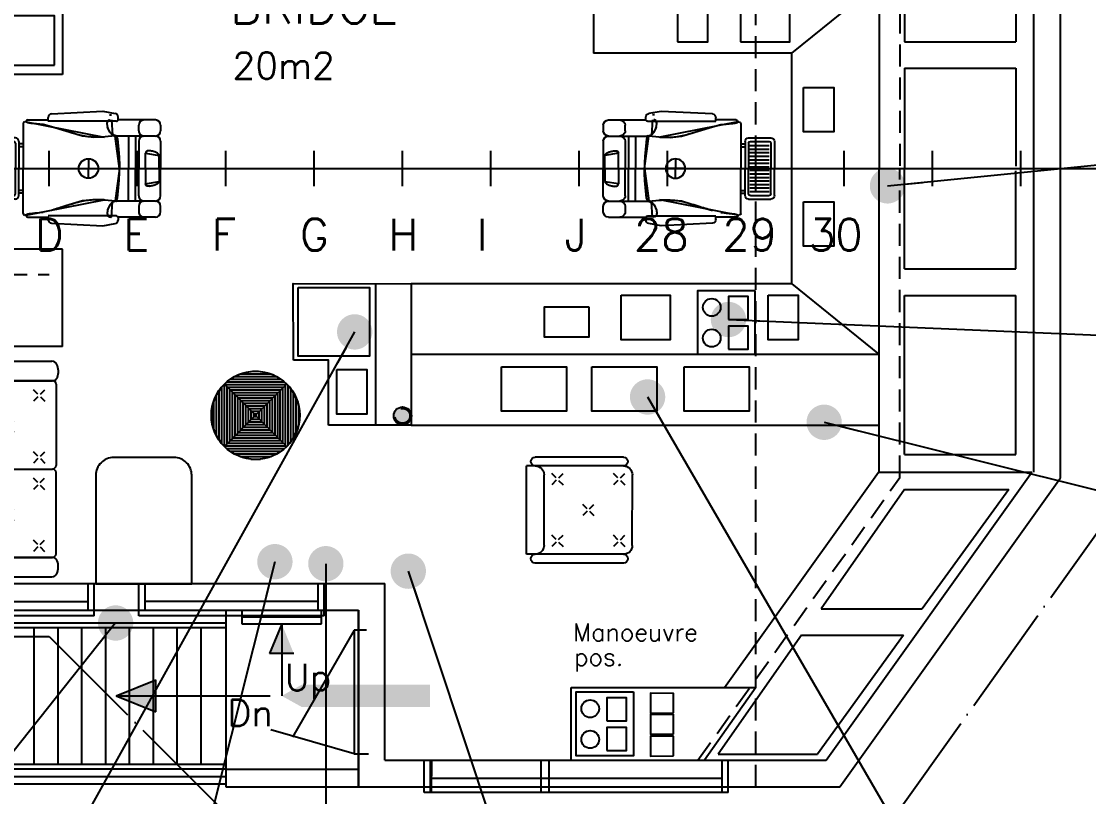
# Model space of a CAD drawing. Header units: millimetres. Extents: x 1084702 to 1166801, y 36632 to 124519.
# Drawn here: x 1107734 to 1113777, y 90687 to 95076 of the extents above; entities that cross this region are included whole.
import ezdxf

# ---------------------------------------------------------------- set-up
doc = ezdxf.new("R2010")
doc.units = ezdxf.units.MM
doc.header["$LTSCALE"] = 250
doc.linetypes.add('CENTER', pattern=[3, 2.5, -0.25, 0, -0.25])
doc.linetypes.add('DASHED', pattern=[0.75, 0.5, -0.25])
doc.layers.get('0').update_dxf_attribs({"color": 255})
for name, color, linetype in [('%posline', 240, 'Continuous'), ('%symbol', 1, 'Continuous'), ('S0CO2', 2, 'Continuous'), ('S0TX2', 2, 'Continuous'), ('SAFECO2', 50, 'Continuous'), ('SAFECO3', 80, 'Continuous'), ('SAFECO7', 255, 'Continuous')]:
    doc.layers.add(name, color=color, linetype=linetype)
doc.styles.add('18', font='romans', dxfattribs={"height": 180})
doc.styles.add('ROMANS', font='ROMANS.shx', dxfattribs={"height": 100})
doc.dimstyles.new('dott', dxfattribs={"dimscale": 100, "dimtxt": 150, "dimasz": 0.01, "dimexe": 0.5, "dimexo": 1, "dimgap": 1, "dimtad": 1, "dimdsep": 46, "dimtxsty": 'ROMANS', "dimcen": 1.5, "dimclrd": 1, "dimclre": 1, "dimclrt": 2, "dimazin": 2, "dimtfac": 1, "dimtmove": 2, "dimatfit": 3, "dimldrblk": 'DOT', "dimfxl": 1, "dimtvp": 100, "dimtolj": 1, "dimarcsym": 0})
pattern_1 = [(90, (-22923.392, -82019.804), (-18.095804, 1e-15), [])]

# ---------------------------------------------------------------- blocks, each defined once
blk = doc.blocks.new('cl2')
at = {"color": 210}
for p, q in [((19281, 156519.7), (19281, 156719.7)), ((19781, 156519.7), (19781, 156719.7)), ((20281, 156519.7), (20281, 156719.7)), ((20781, 156519.7), (20781, 156719.7)), ((21281, 156519.7), (21281, 156719.7)), ((21781, 156519.7), (21781, 156719.7)), ((22281, 156519.7), (22281, 156719.7))]:
    blk.add_line(p, q, dxfattribs=at)
for p, q in [((22781, 156519.7), (22781, 156719.7)), ((23281, 156519.7), (23281, 156719.7)), ((23781, 156519.7), (23781, 156719.7)), ((24281, 156519.7), (24281, 156719.7)), ((24781, 156519.7), (24781, 156719.7)), ((15281, 156619.7), (27281, 156619.7))]:
    blk.add_line(p, q)
at = {"color": 210, "style": '18'}
for s, p in [('D', (19200.2, 156155.5)), ('E', (19700.2, 156155.5)), ('F', (20200.2, 156155.5)), ('G', (20700.2, 156155.5)), ('H', (21200.2, 156155.5)), ('I', (21700.2, 156155.5)), ('J', (22200.2, 156155.5))]:
    blk.add_text(s, height=180, dxfattribs=at).set_placement(p)
at = {"style": '18'}
for s, p in [('28', (22591.9, 156155.5)), ('29', (23091.9, 156155.5)), ('30', (23578.2, 156155.5))]:
    blk.add_text(s, height=180, dxfattribs=at).set_placement(p)
blk = doc.blocks.new('S.4.22B_SYMB')
at = {"layer": 'SAFECO2'}
h = blk.add_hatch(dxfattribs=at)
h.set_pattern_fill('_USER', color=256, scale=18.095804, style=0, pattern_type=0)
h.set_pattern_definition([(0, (-22923.392, -82019.804), (0, 18.095804), [])])
h.paths.add_polyline_path([(212, 212, 0.414214), (-212, 212), (0, 0)])
h.paths.add_polyline_path([(212, -212), (0, 0), (-212, -212, 0.414214)])
at = {"layer": 'SAFECO7'}
h = blk.add_hatch(dxfattribs=at)
h.set_pattern_fill('_USER', color=256, scale=18.095804, angle=90, style=0, pattern_type=0)
h.set_pattern_definition(pattern_1)
edge = h.paths.add_edge_path()
edge.add_line((0, 0), (-212, 212))
edge.add_arc((0, 0), 299.9, 135, 225)
edge.add_line((-212, -212), (0, 0))
h = blk.add_hatch(dxfattribs=at)
h.set_pattern_fill('_USER', color=256, scale=18.095804, angle=90, style=0, pattern_type=0)
h.set_pattern_definition(pattern_1)
edge = h.paths.add_edge_path()
edge.add_line((0, 0), (212, -212))
edge.add_arc((0, 0), 299.9, 315, 405)
edge.add_line((212, 212), (0, 0))
for p, q in [((0, 0), (-212, 212)), ((-299.9, 0), (-299.9, 0)), ((0, 0), (-212, -212))]:
    blk.add_line(p, q, dxfattribs=at)
at = {"layer": 'SAFECO7', "const_width": 9.05}
blk.add_lwpolyline([(-299.9, 0, 2.414243), (0, 299.9, 0.414213)], format="xyb", close=True, dxfattribs=at)
for points in [[(212, 212), (0, 0), (-212, -212)], [(212, -212), (0, 0), (-212, 212)]]:
    blk.add_lwpolyline(points, dxfattribs=at)
at = {"layer": 'SAFECO7'}
blk.add_circle((0, 0), 299.9, dxfattribs=at)
for start, end in [(135, 225), (315, 45)]:
    blk.add_arc((0, 0), 299.9, start, end, dxfattribs=at)
blk = doc.blocks.new('A.3.1_SYMB')
at = {"layer": 'SAFECO3'}
blk.add_lwpolyline([(0, 0, 0, 360, 0), (-324, 0, 150, 150, 0), (-1008, 0, 150, 150, 0)], format="xyseb", dxfattribs=at)
blk = doc.blocks.new('_Dot')
at = {"color": 0, "linetype": 'ByBlock', "lineweight": -2}
blk.add_line((-0.5, 0), (-1, 0), dxfattribs=at)
at = {"color": 0, "linetype": 'ByBlock', "const_width": 0.5}
blk.add_lwpolyline([(-0.25, 0, 1), (0.25, 0, 1)], format="xyb", close=True, dxfattribs=at)
blk = doc.blocks.new('STYRESTOL')
at = {"color": 0, "linetype": 'ByBlock'}
for p, q in [((-80.8, 323.8), (-151.3, 311.2)), ((-118.5, 303.8), (-130.8, 304.8)), ((-126.5, 304.3), (-130.8, 304.8)), ((-122.9, 303.6), (-126.5, 304.3)), ((209.6, 309.2), (-80.8, 323.8)), ((-408.5, 245), (-408.5, 214.1)), ((-378.5, 275), (-314.6, 275)), ((-314.6, 275), (-167.4, 275)), ((-284.6, 214.1), (-284.6, 245)), ((-167.8, 277.8), (-167.8, 291.5)), ((-157.8, 267.8), (228.6, 267.8)), ((-130.8, 275), (-136.5, 189.3)), ((-119.9, 275.4), (-122.9, 276.3)), ((-117.3, 274.3), (-119.9, 275.4)), ((-109.2, 269.4), (-118.5, 276.4)), ((-115.3, 273.1), (-117.3, 274.3)), ((-113.5, 271.8), (-115.3, 273.1)), ((-112.1, 270.4), (-113.5, 271.8)), ((-110.9, 269), (-112.1, 270.4)), ((-109.9, 267.5), (-110.9, 269)), ((-109, 266), (-109.9, 267.5)), ((-108.3, 264.4), (-109, 266)), ((-105.4, 256.6), (-108.8, 267.8)), ((-107.7, 262.8), (-108.3, 264.4)), ((-107.2, 261.1), (-107.7, 262.8)), ((-107.5, 241.3), (-107, 244)), ((-106.8, 259.3), (-107.2, 261.1)), ((-107.1, 237.2), (-105.4, 256.6)), ((-107, 244), (-106.6, 246.5)), ((-106.5, 257.4), (-106.8, 259.3)), ((-106.6, 246.5), (-106.4, 249)), ((-106.3, 255.5), (-106.5, 257.4)), ((-106.4, 249), (-106.2, 251.2)), ((-106.2, 253.4), (-106.3, 255.5)), ((-106.2, 251.2), (-106.2, 253.4)), ((353.5, 263.7), (-88.6, 177.9)), ((209.9, 236.9), (257.2, 249.5)), ((228.6, 267.8), (228.6, 289.2)), ((343.5, 275), (228.6, 275)), ((240.4, 244.4), (247.4, 245.9)), ((247.4, 245.9), (254.6, 247.3)), ((254.6, 247.3), (262.2, 248.5)), ((257.2, 249.5), (334.6, 256.4)), ((262.2, 248.5), (270.2, 249.7)), ((270.2, 249.7), (278.5, 250.8)), ((278.5, 250.8), (286.8, 251.8)), ((286.8, 251.8), (295.1, 252.7)), ((295.1, 252.7), (303.2, 253.6)), ((303.2, 253.6), (310.7, 254.4)), ((310.7, 254.4), (317.7, 255.1)), ((317.7, 255.1), (323.8, 255.8)), ((323.8, 255.8), (328.9, 256.4)), ((328.9, 256.4), (333.1, 257)), ((333.1, 257), (336.6, 257.5)), ((334.6, 256.4), (347, 259.8)), ((336.6, 257.5), (339.3, 258)), ((339.3, 258), (341.6, 258.5)), ((341.6, 258.5), (343.4, 258.9)), ((343.4, 258.9), (344.9, 259.3)), ((344.9, 259.3), (346.1, 259.8)), ((346.1, 259.8), (347.3, 260.2)), ((347, 259.8), (351.7, 262)), ((347.3, 260.2), (348.4, 260.6)), ((348.4, 260.6), (349.4, 261)), ((349.4, 261), (350.4, 261.5)), ((350.4, 261.5), (351.2, 262)), ((351.2, 262), (352.1, 262.5)), ((351.7, 262), (353.5, 263.7)), ((352.1, 262.5), (352.8, 263.1)), ((352.8, 263.1), (353.5, 263.7)), ((353.5, 265), (353.5, 263.7)), ((353.5, 263.7), (358.8, 263.7)), ((370.5, 253.7), (370.5, 0)), ((-378.5, 184.1), (-314.6, 184.1)), ((-314.6, 184.1), (-153.4, 184.1)), ((-265.2, 184.1), (-265.2, 0)), ((-227.1, 184.1), (-227.1, 0)), ((-175.7, 0), (-151, 182.9)), ((-159.3, 184.1), (-149.4, 186.7)), ((-156.3, 184.9), (-159.3, 184.1)), ((-151, 182.9), (-157.7, 177.9)), ((-156.3, 184.9), (-132.6, 182.5)), ((-156.3, 184.9), (-156.3, 184.9)), ((-152, 181.5), (-153.5, 180.6)), ((-150.2, 182.4), (-152, 181.5)), ((-148.1, 183.3), (-150.2, 182.4)), ((-149.4, 186.7), (-143.5, 188.8)), ((-145.7, 184.1), (-148.1, 183.3)), ((-142.9, 184.9), (-145.7, 184.1)), ((-143.5, 188.8), (-138.4, 191.2)), ((-142.9, 184.9), (-142.9, 184.9)), ((-138.4, 191.2), (-134.1, 193.8)), ((-136.5, 189.3), (-120.1, 205.3)), ((-134.1, 193.8), (-130.4, 196.7)), ((-132.6, 182.5), (-112.1, 180.7)), ((-130.4, 196.7), (-127.2, 199.7)), ((-127.2, 199.7), (-124.5, 202.9)), ((-124.5, 202.9), (-122, 206.2)), ((-122, 206.2), (-119.8, 209.6)), ((-120.1, 205.3), (-107.1, 234.7)), ((-119.8, 209.6), (-117.7, 213)), ((-117.7, 213), (-115.8, 216.5)), ((-115.8, 216.5), (-114.1, 219.9)), ((-114.1, 219.9), (-112.5, 223.3)), ((-112.5, 225.8), (-111.2, 229.2)), ((-111.2, 229.2), (-110, 232.4)), ((-110, 232.4), (-109, 235.5)), ((-109, 235.5), (-108.1, 238.5)), ((-108.1, 238.5), (-107.5, 241.3)), ((-29.5, 176.3), (34.2, 182.5)), ((11.4, 181.2), (20.4, 182.6)), ((20.4, 182.6), (29.7, 184.4)), ((29.7, 184.4), (39.4, 186.4)), ((34.2, 182.5), (129.1, 212.1)), ((39.4, 186.4), (49.6, 188.8)), ((49.6, 188.8), (60.1, 191.5)), ((60.1, 191.5), (70.9, 194.5)), ((70.9, 194.5), (82, 197.7)), ((82, 197.7), (93.2, 201)), ((93.2, 201), (104.5, 204.4)), ((104.5, 204.4), (115.7, 207.9)), ((115.7, 207.9), (126.7, 211.3)), ((126.7, 211.3), (137.6, 214.7)), ((129.1, 212.1), (209.9, 236.9)), ((137.6, 214.7), (148.2, 217.9)), ((148.2, 217.9), (158.5, 221.1)), ((-408.5, 154.1), (-408.5, 0)), ((-284.6, 154.1), (-284.6, 0)), ((-164.1, 167.7), (-169.3, 107.4)), ((-168, 123.6), (-168.6, 116.9)), ((-167.3, 130.3), (-168, 123.6)), ((-166.7, 136.9), (-167.3, 130.3)), ((-166, 143.2), (-166.7, 136.9)), ((-165.3, 149.1), (-166, 143.2)), ((-164.6, 154.6), (-165.3, 149.1)), ((-163.9, 159.4), (-164.6, 154.6)), ((-157.7, 177.9), (-164.1, 167.7)), ((-163.1, 163.4), (-163.9, 159.4)), ((-162.4, 166.7), (-163.1, 163.4)), ((-161.6, 169.5), (-162.4, 166.7)), ((-160.8, 171.7), (-161.6, 169.5)), ((-159.9, 173.5), (-160.8, 171.7)), ((-159, 175), (-159.9, 173.5)), ((-158.1, 176.3), (-159, 175)), ((-157.1, 177.4), (-158.1, 176.3)), ((-156, 178.5), (-157.1, 177.4)), ((-154.9, 179.6), (-156, 178.5)), ((-153.5, 180.6), (-154.9, 179.6)), ((-112.1, 180.7), (-94.4, 179.4)), ((-94.4, 179.4), (-79.1, 178.4)), ((-88.6, 177.9), (-29.5, 176.3)), ((-79.1, 178.4), (-65.7, 177.9)), ((-65.7, 177.9), (-54, 177.6)), ((-54, 177.6), (-43.4, 177.6)), ((-43.4, 177.6), (-33.6, 177.7)), ((-33.6, 177.7), (-24.3, 178.1)), ((-24.3, 178.1), (-15.2, 178.5)), ((-15.2, 178.5), (-6.3, 179.2)), ((-6.3, 179.2), (2.5, 180.1)), ((2.5, 180.1), (11.4, 181.2)), ((370.5, 139), (394.1, 139)), ((370.5, 123.5), (394.1, 123.5)), ((394.1, 153.2), (394.1, 0)), ((414.1, 173.2), (540.5, 173.2)), ((414.1, 143.2), (414.1, 0)), ((422, 130), (530.8, 130)), ((424.1, 153.2), (530.5, 153.2)), ((540.5, 143.2), (540.5, 0)), ((560.5, 153.2), (560.5, 0)), ((-323.4, 86.2), (-399.6, 74.3)), ((-399.6, 74.3), (-397.6, 78.7)), ((-399.6, 71.9), (-399.4, 73.1)), ((-399.6, 70.6), (-399.6, 71.9)), ((-399.6, 70.6), (-399.6, 70.6)), ((-399.6, 0), (-399.6, 70.6)), ((-399.4, 73.1), (-399.2, 74.2)), ((-399.2, 74.2), (-398.9, 75.2)), ((-398.9, 75.2), (-398.5, 76.2)), ((-398.5, 76.2), (-398, 77.1)), ((-398, 77.1), (-397.4, 78)), ((-397.6, 78.7), (-389.9, 86.3)), ((-397.4, 78), (-396.8, 78.8)), ((-396.8, 78.8), (-396.1, 79.7)), ((-396.1, 79.7), (-395.3, 80.6)), ((-395.3, 80.6), (-394.5, 81.6)), ((-394.5, 81.6), (-393.5, 82.5)), ((-393.5, 82.5), (-392.5, 83.5)), ((-392.5, 83.5), (-391.4, 84.4)), ((-391.4, 84.4), (-390.2, 85.4)), ((-390.2, 85.4), (-388.9, 86.4)), ((-389.9, 86.3), (-376.3, 94.5)), ((-388.9, 86.4), (-387.6, 87.4)), ((-387.6, 87.4), (-386.1, 88.4)), ((-386.1, 88.4), (-384.6, 89.3)), ((-384.6, 89.3), (-382.9, 90.3)), ((-382.9, 90.3), (-381.3, 91.2)), ((-381.3, 91.2), (-379.5, 92.1)), ((-379.5, 92.1), (-377.7, 93)), ((-377.7, 93), (-375.8, 93.8)), ((-376.3, 94.5), (-359.7, 98.5)), ((-375.8, 93.8), (-373.9, 94.5)), ((-373.9, 94.5), (-372, 95.2)), ((-372, 95.2), (-370, 95.8)), ((-370, 95.8), (-367.9, 96.4)), ((-367.9, 96.4), (-365.9, 96.9)), ((-365.9, 96.9), (-363.8, 97.4)), ((-363.8, 97.4), (-361.8, 97.8)), ((-361.8, 97.8), (-359.7, 98.3)), ((-359.7, 98.5), (-342.8, 101)), ((-359.7, 98.3), (-357.6, 98.7)), ((-357.6, 98.7), (-355.5, 99)), ((-355.5, 99), (-353.4, 99.4)), ((-353.4, 99.4), (-351.4, 99.6)), ((-351.4, 99.6), (-349.4, 99.9)), ((-349.4, 99.9), (-347.5, 100.1)), ((-347.5, 100.1), (-345.7, 100.3)), ((-345.7, 100.3), (-344, 100.4)), ((-344, 100.4), (-342.3, 100.4)), ((-342.8, 101), (-332.7, 99.6)), ((-342.3, 100.4), (-340.8, 100.4)), ((-340.8, 100.4), (-339.4, 100.3)), ((-339.4, 100.3), (-338, 100.2)), ((-338, 100.2), (-336.7, 100)), ((-336.7, 100), (-335.5, 99.8)), ((-335.5, 99.8), (-334.4, 99.5)), ((-334.4, 99.5), (-333.3, 99.2)), ((-333.3, 99.2), (-332.3, 98.9)), ((-332.7, 99.6), (-326.2, 95.8)), ((-332.3, 98.9), (-331.4, 98.5)), ((-331.4, 98.5), (-330.5, 98.1)), ((-330.5, 98.1), (-329.6, 97.6)), ((-329.6, 97.6), (-328.8, 97)), ((-328.8, 97), (-328.1, 96.5)), ((-328.1, 96.5), (-327.3, 95.8)), ((-327.3, 95.8), (-326.7, 95.1)), ((-326.7, 95.1), (-326.1, 94.3)), ((-326.2, 95.8), (-323.8, 90.4)), ((-326.1, 94.3), (-325.5, 93.4)), ((-325.5, 93.4), (-325, 92.5)), ((-325, 92.5), (-324.5, 91.5)), ((-324.5, 91.5), (-324.2, 90.3)), ((-324.2, 90.3), (-323.8, 89.1)), ((-323.8, 90.4), (-323.4, 86.2)), ((-323.8, 89.1), (-323.6, 87.7)), ((-323.6, 87.7), (-323.4, 86.2)), ((-323.4, 0), (-323.4, 86.2)), ((-173.9, 65.1), (-175.7, 16.1)), ((-169.3, 107.4), (-173.9, 65.1)), ((-173.1, 66.9), (-173.6, 59.9)), ((-172.6, 73.5), (-173.1, 66.9)), ((-172.1, 79.9), (-172.6, 73.5)), ((-171.6, 86), (-172.1, 79.9)), ((-171, 92), (-171.6, 86)), ((-170.4, 98), (-171, 92)), ((-169.8, 104.1), (-170.4, 98)), ((-169.2, 110.4), (-169.8, 104.1)), ((-168.6, 116.9), (-169.2, 110.4)), ((422, 110), (530.8, 110)), ((422, 90), (530.8, 90)), ((422, 70), (530.8, 70)), ((-408.5, -154.1), (-408.5, 0)), ((-399.6, 0), (-399.6, -70.6)), ((-323.4, 0), (-323.4, -86.2)), ((-284.6, -154.1), (-284.6, 0)), ((-265.2, -184.1), (-265.2, 0)), ((-227.1, -184.1), (-227.1, 0)), ((-175.7, 16.1), (-175.7, 0)), ((-175.5, 13.4), (-175.7, 6.4)), ((-175.7, 6.4), (-175.7, 0)), ((-175.7, -6.4), (-175.7, 0)), ((-175.7, 0), (-151, -182.9)), ((-175.7, -16.1), (-175.7, 0)), ((-175.4, 20.9), (-175.5, 13.4)), ((-175.1, 28.8), (-175.4, 20.9)), ((-174.8, 36.7), (-175.1, 28.8)), ((-174.4, 44.7), (-174.8, 36.7)), ((-174, 52.4), (-174.4, 44.7)), ((-173.6, 59.9), (-174, 52.4)), ((55, 0), (-55, 0)), ((0, 55), (0, 0)), ((0, -55), (0, 0)), ((370.5, -253.7), (370.5, 0)), ((394.1, -153.2), (394.1, 0)), ((414.1, -143.2), (414.1, 0)), ((422, 50), (530.8, 50)), ((422, 30), (530.8, 30)), ((422, 10), (530.8, 10)), ((540.5, -143.2), (540.5, 0)), ((560.5, -153.2), (560.5, 0)), ((-175.5, -13.4), (-175.7, -6.4)), ((-173.9, -65.1), (-175.7, -16.1)), ((-175.4, -20.9), (-175.5, -13.4)), ((-175.1, -28.8), (-175.4, -20.9)), ((-174.8, -36.7), (-175.1, -28.8)), ((-174.4, -44.7), (-174.8, -36.7)), ((-174, -52.4), (-174.4, -44.7)), ((-173.6, -59.9), (-174, -52.4)), ((-173.1, -66.9), (-173.6, -59.9)), ((422, -10), (530.8, -10)), ((422, -30), (530.8, -30)), ((422, -50), (530.8, -50)), ((-399.6, -70.6), (-399.6, -71.9)), ((-399.6, -70.6), (-399.6, -70.6)), ((-399.6, -71.9), (-399.4, -73.1)), ((-399.6, -74.3), (-397.6, -78.7)), ((-323.4, -86.2), (-399.6, -74.3)), ((-399.4, -73.1), (-399.2, -74.2)), ((-399.2, -74.2), (-398.9, -75.2)), ((-398.9, -75.2), (-398.5, -76.2)), ((-398.5, -76.2), (-398, -77.1)), ((-398, -77.1), (-397.4, -78)), ((-397.6, -78.7), (-389.9, -86.3)), ((-397.4, -78), (-396.8, -78.8)), ((-396.8, -78.8), (-396.1, -79.7)), ((-396.1, -79.7), (-395.3, -80.6)), ((-395.3, -80.6), (-394.5, -81.6)), ((-394.5, -81.6), (-393.5, -82.5)), ((-393.5, -82.5), (-392.5, -83.5)), ((-392.5, -83.5), (-391.4, -84.4)), ((-391.4, -84.4), (-390.2, -85.4)), ((-390.2, -85.4), (-388.9, -86.4)), ((-389.9, -86.3), (-376.3, -94.5)), ((-388.9, -86.4), (-387.6, -87.4)), ((-387.6, -87.4), (-386.1, -88.4)), ((-386.1, -88.4), (-384.6, -89.3)), ((-384.6, -89.3), (-382.9, -90.3)), ((-382.9, -90.3), (-381.3, -91.2)), ((-381.3, -91.2), (-379.5, -92.1)), ((-379.5, -92.1), (-377.7, -93)), ((-377.7, -93), (-375.8, -93.8)), ((-376.3, -94.5), (-359.7, -98.5)), ((-375.8, -93.8), (-373.9, -94.5)), ((-373.9, -94.5), (-372, -95.2)), ((-372, -95.2), (-370, -95.8)), ((-370, -95.8), (-367.9, -96.4)), ((-367.9, -96.4), (-365.9, -96.9)), ((-365.9, -96.9), (-363.8, -97.4)), ((-363.8, -97.4), (-361.8, -97.8)), ((-361.8, -97.8), (-359.7, -98.3)), ((-359.7, -98.3), (-357.6, -98.7)), ((-359.7, -98.5), (-342.8, -101)), ((-357.6, -98.7), (-355.5, -99)), ((-355.5, -99), (-353.4, -99.4)), ((-353.4, -99.4), (-351.4, -99.6)), ((-351.4, -99.6), (-349.4, -99.9)), ((-349.4, -99.9), (-347.5, -100.1)), ((-347.5, -100.1), (-345.7, -100.3)), ((-345.7, -100.3), (-344, -100.4)), ((-344, -100.4), (-342.3, -100.4)), ((-342.8, -101), (-332.7, -99.6)), ((-342.3, -100.4), (-340.8, -100.4)), ((-340.8, -100.4), (-339.4, -100.3)), ((-339.4, -100.3), (-338, -100.2)), ((-338, -100.2), (-336.7, -100)), ((-336.7, -100), (-335.5, -99.8)), ((-335.5, -99.8), (-334.4, -99.5)), ((-334.4, -99.5), (-333.3, -99.2)), ((-333.3, -99.2), (-332.3, -98.9)), ((-332.7, -99.6), (-326.2, -95.8)), ((-332.3, -98.9), (-331.4, -98.5)), ((-331.4, -98.5), (-330.5, -98.1)), ((-330.5, -98.1), (-329.6, -97.6)), ((-329.6, -97.6), (-328.8, -97)), ((-328.8, -97), (-328.1, -96.5)), ((-328.1, -96.5), (-327.3, -95.8)), ((-327.3, -95.8), (-326.7, -95.1)), ((-326.7, -95.1), (-326.1, -94.3)), ((-326.2, -95.8), (-323.8, -90.4)), ((-326.1, -94.3), (-325.5, -93.4)), ((-325.5, -93.4), (-325, -92.5)), ((-325, -92.5), (-324.5, -91.5)), ((-324.5, -91.5), (-324.2, -90.3)), ((-324.2, -90.3), (-323.8, -89.1)), ((-323.8, -90.4), (-323.4, -86.2)), ((-323.8, -89.1), (-323.6, -87.7)), ((-323.6, -87.7), (-323.4, -86.2)), ((-169.3, -107.4), (-173.9, -65.1)), ((-172.6, -73.5), (-173.1, -66.9)), ((-172.1, -79.9), (-172.6, -73.5)), ((-171.6, -86), (-172.1, -79.9)), ((-171, -92), (-171.6, -86)), ((-170.4, -98), (-171, -92)), ((-169.8, -104.1), (-170.4, -98)), ((-169.2, -110.4), (-169.8, -104.1)), ((-164.1, -167.7), (-169.3, -107.4)), ((-168.6, -116.9), (-169.2, -110.4)), ((-168, -123.6), (-168.6, -116.9)), ((422, -70), (530.8, -70)), ((422, -90), (530.8, -90)), ((422, -110), (530.8, -110)), ((-167.3, -130.3), (-168, -123.6)), ((-166.7, -136.9), (-167.3, -130.3)), ((-166, -143.2), (-166.7, -136.9)), ((-165.3, -149.1), (-166, -143.2)), ((-164.6, -154.6), (-165.3, -149.1)), ((-163.9, -159.4), (-164.6, -154.6)), ((-157.7, -177.9), (-164.1, -167.7)), ((-163.1, -163.4), (-163.9, -159.4)), ((-162.4, -166.7), (-163.1, -163.4)), ((-161.6, -169.5), (-162.4, -166.7)), ((-160.8, -171.7), (-161.6, -169.5)), ((-159.9, -173.5), (-160.8, -171.7)), ((-159, -175), (-159.9, -173.5)), ((-158.1, -176.3), (-159, -175)), ((-157.1, -177.4), (-158.1, -176.3)), ((-151, -182.9), (-157.7, -177.9)), ((-156, -178.5), (-157.1, -177.4)), ((-154.9, -179.6), (-156, -178.5)), ((-153.5, -180.6), (-154.9, -179.6)), ((-152, -181.5), (-153.5, -180.6)), ((-132.6, -182.5), (-112.1, -180.7)), ((-112.1, -180.7), (-94.4, -179.4)), ((-94.4, -179.4), (-79.1, -178.4)), ((-88.6, -177.9), (-29.5, -176.3)), ((353.5, -263.7), (-88.6, -177.9)), ((-79.1, -178.4), (-65.7, -177.9)), ((-65.7, -177.9), (-54, -177.6)), ((-54, -177.6), (-43.4, -177.6)), ((-43.4, -177.6), (-33.6, -177.7)), ((-33.6, -177.7), (-24.3, -178.1)), ((-29.5, -176.3), (34.2, -182.5)), ((-24.3, -178.1), (-15.2, -178.5)), ((-15.2, -178.5), (-6.3, -179.2)), ((-6.3, -179.2), (2.5, -180.1)), ((2.5, -180.1), (11.4, -181.2)), ((11.4, -181.2), (20.4, -182.6)), ((370.5, -123.5), (394.1, -123.5)), ((370.5, -139), (394.1, -139)), ((414.1, -173.2), (540.5, -173.2)), ((422, -130), (530.8, -130)), ((424.1, -153.2), (530.5, -153.2)), ((-408.5, -245), (-408.5, -214.1)), ((-378.5, -184.1), (-314.6, -184.1)), ((-314.6, -184.1), (-153.4, -184.1)), ((-284.6, -214.1), (-284.6, -245)), ((-156.3, -184.9), (-159.3, -184.1)), ((-159.3, -184.1), (-149.4, -186.7)), ((-156.3, -184.9), (-132.6, -182.5)), ((-156.3, -184.9), (-156.3, -184.9)), ((-150.2, -182.4), (-152, -181.5)), ((-148.1, -183.3), (-150.2, -182.4)), ((-149.4, -186.7), (-143.5, -188.8)), ((-145.7, -184.1), (-148.1, -183.3)), ((-142.9, -184.9), (-145.7, -184.1)), ((-143.5, -188.8), (-138.4, -191.2)), ((-142.9, -184.9), (-142.9, -184.9)), ((-138.4, -191.2), (-134.1, -193.8)), ((-130.8, -275), (-136.5, -189.3)), ((-136.5, -189.3), (-120.1, -205.3)), ((-134.1, -193.8), (-130.4, -196.7)), ((-130.4, -196.7), (-127.2, -199.7)), ((-127.2, -199.7), (-124.5, -202.9)), ((-124.5, -202.9), (-122, -206.2)), ((-122, -206.2), (-119.8, -209.6)), ((-120.1, -205.3), (-107.1, -234.7)), ((-119.8, -209.6), (-117.7, -213)), ((-117.7, -213), (-115.8, -216.5)), ((-115.8, -216.5), (-114.1, -219.9)), ((-114.1, -219.9), (-112.5, -223.3)), ((-112.5, -223.3), (-111.2, -226.7)), ((-111.2, -226.7), (-110, -229.9)), ((-110, -229.9), (-109, -233.1)), ((-109, -233.1), (-108.1, -236)), ((-108.1, -236), (-107.5, -238.9)), ((-107.5, -238.9), (-107, -241.5)), ((-107.1, -234.7), (-105.4, -254.1)), ((-107, -241.5), (-106.6, -244.1)), ((20.4, -182.6), (29.7, -184.4)), ((29.7, -184.4), (39.4, -186.4)), ((34.2, -182.5), (129.1, -212.1)), ((39.4, -186.4), (49.6, -188.8)), ((49.6, -188.8), (60.1, -191.5)), ((60.1, -191.5), (70.9, -194.5)), ((70.9, -194.5), (82, -197.7)), ((82, -197.7), (93.2, -201)), ((93.2, -201), (104.5, -204.4)), ((104.5, -204.4), (115.7, -207.9)), ((115.7, -207.9), (126.7, -211.3)), ((126.7, -211.3), (137.6, -214.7)), ((129.1, -212.1), (209.9, -236.9)), ((137.6, -214.7), (148.2, -217.9)), ((148.2, -217.9), (158.5, -221.1)), ((158.5, -221.1), (168.5, -224.2)), ((168.5, -224.2), (178.1, -227.1)), ((178.1, -227.1), (187.3, -229.8)), ((187.3, -229.8), (196, -232.5)), ((-378.5, -275), (-314.6, -275)), ((-314.6, -275), (-167.4, -275)), ((-167.8, -277.8), (-167.8, -291.5)), ((-157.8, -267.8), (228.6, -267.8)), ((-118.5, -274), (-130.8, -275)), ((-122.9, -273.8), (-126.5, -274.5)), ((-119.9, -272.9), (-122.9, -273.8)), ((-117.3, -271.8), (-119.9, -272.9)), ((-109.2, -266.9), (-118.5, -274)), ((-115.3, -270.6), (-117.3, -271.8)), ((-113.5, -269.3), (-115.3, -270.6)), ((-112.1, -268), (-113.5, -269.3)), ((-110.9, -266.5), (-112.1, -268)), ((-109.9, -265), (-110.9, -266.5)), ((-109, -263.5), (-109.9, -265)), ((-105.4, -254.1), (-109.2, -266.9)), ((-108.3, -261.9), (-109, -263.5)), ((-107.7, -260.3), (-108.3, -261.9)), ((-107.2, -258.6), (-107.7, -260.3)), ((-106.8, -256.8), (-107.2, -258.6)), ((-106.5, -254.9), (-106.8, -256.8)), ((-106.6, -244.1), (-106.4, -246.5)), ((-106.3, -253), (-106.5, -254.9)), ((-106.4, -246.5), (-106.2, -248.8)), ((-106.2, -250.9), (-106.3, -253)), ((-106.2, -248.8), (-106.2, -250.9)), ((228.6, -293.3), (228.6, -271.9)), ((343.5, -275), (228.6, -275)), ((343.5, -275), (228.6, -275)), ((257.2, -249.5), (334.6, -256.4)), ((262.2, -248.5), (270.2, -249.7)), ((270.2, -249.7), (278.5, -250.8)), ((278.5, -250.8), (286.8, -251.8)), ((286.8, -251.8), (295.1, -252.7)), ((295.1, -252.7), (303.2, -253.6)), ((303.2, -253.6), (310.7, -254.4)), ((310.7, -254.4), (317.7, -255.1)), ((317.7, -255.1), (323.8, -255.8)), ((323.8, -255.8), (328.9, -256.4)), ((328.9, -256.4), (333.1, -257)), ((333.1, -257), (336.6, -257.5)), ((334.6, -256.4), (347, -259.8)), ((336.6, -257.5), (339.3, -258)), ((339.3, -258), (341.6, -258.5)), ((341.6, -258.5), (343.4, -258.9)), ((343.4, -258.9), (344.9, -259.3)), ((344.9, -259.3), (346.1, -259.8)), ((346.1, -259.8), (347.3, -260.2)), ((347, -259.8), (351.7, -262)), ((347.3, -260.2), (348.4, -260.6)), ((348.4, -260.6), (349.4, -261)), ((349.4, -261), (350.4, -261.5)), ((350.4, -261.5), (351.2, -262)), ((351.2, -262), (352.1, -262.5)), ((351.7, -262), (353.5, -263.7)), ((352.1, -262.5), (352.8, -263.1)), ((352.8, -263.1), (353.5, -263.7)), ((353.5, -263.7), (358.8, -263.7)), ((353.5, -265), (353.5, -263.7)), ((-80.8, -323.8), (-151.3, -311.2)), ((209.6, -309.2), (-80.8, -323.8))]:
    blk.add_line(p, q, dxfattribs=at)
at = {"color": 0, "linetype": 'ByBlock', "extrusion": (0, 0, -1)}
for centre, major_axis, start_param, end_param in [((-147.8, 291.5), (-14.1, 14.1), -0.785398, 0.608695), ((208.6, 289.2), (-14.1, 14.1), 0.835606, 2.356194), ((-378.5, 245), (-21.2, 21.2), -0.785398, 0.785398), ((-314.6, 245), (-21.2, 21.2), 0.785398, 2.356194), ((-157.8, 277.8), (7.07, 7.07), 2.356194, 3.926991), ((343.5, 265), (7.07, 7.07), -0.785398, 0.785398), ((360.5, 253.7), (7.07, 7.07), -0.785398, 0.785398), ((-378.5, 214.1), (-21.2, 21.2), -2.356194, -0.785398), ((-378.5, 154.1), (-21.2, 21.2), -0.785398, 0.785398), ((-314.6, 214.1), (-21.2, 21.2), 2.356194, 3.926991), ((-314.6, 154.1), (-21.2, 21.2), 0.785398, 2.356194), ((414.1, 153.2), (-14.1, 14.1), -0.785398, 0.785398), ((424.1, 143.2), (7.07, 7.07), -2.356194, -0.785398), ((530.5, 143.2), (7.07, 7.07), -0.785398, 0.785398), ((540.5, 153.2), (-14.1, 14.1), 0.785398, 2.356194), ((-378.5, -154.1), (-21.2, 21.2), -2.356194, -0.785398), ((-314.6, -154.1), (-21.2, 21.2), 2.356194, 3.926991), ((414.1, -153.2), (-14.1, 14.1), -2.356194, -0.785398), ((424.1, -143.2), (7.07, 7.07), 2.356194, 3.926991), ((530.5, -143.2), (7.07, 7.07), 0.785398, 2.356194), ((540.5, -153.2), (-14.1, 14.1), 2.356194, 3.926991), ((-378.5, -214.1), (-21.2, 21.2), -0.785398, 0.785398), ((-314.6, -214.1), (-21.2, 21.2), 0.785398, 2.356194), ((-378.5, -245), (-21.2, 21.2), -2.356194, -0.785398), ((-314.6, -245), (-21.2, 21.2), 2.356194, 3.926991), ((-157.8, -277.8), (7.07, 7.07), -2.356194, -0.785398), ((-147.8, -291.5), (-14.1, 14.1), -2.179491, -0.785398), ((208.6, -289.2), (-14.1, 14.1), 2.356194, 3.876783), ((343.5, -265), (7.07, 7.07), 0.785398, 2.356194), ((360.5, -253.7), (7.07, 7.07), 0.785398, 2.356194)]:
    blk.add_ellipse(centre, major_axis=major_axis, ratio=1, start_param=start_param, end_param=end_param, dxfattribs=at)
blk.add_ellipse((0, 0), major_axis=(-38.9, 38.9), ratio=1, dxfattribs=at)
blk = doc.blocks.new('Stol')
for p, q in [((550, 550), (50, 550)), ((0, 500), (0, 0)), ((50, 500), (0, 500)), ((550, 500), (50, 500)), ((100, 450), (100, 50)), ((168.7, 431.6), (143.9, 456.3)), ((182.8, 431.6), (207.6, 456.3)), ((518.7, 431.6), (493.9, 456.3)), ((532.8, 431.6), (557.6, 456.3)), ((600, 450), (600, 50)), ((168.7, 417.4), (143.9, 392.7)), ((182.8, 417.4), (207.6, 392.7)), ((518.7, 417.4), (493.9, 392.7)), ((532.8, 417.4), (557.6, 392.7)), ((343.7, 256.6), (318.9, 281.3)), ((343.7, 242.4), (318.9, 217.7)), ((357.8, 256.6), (382.6, 281.3)), ((357.8, 242.4), (382.6, 217.7)), ((168.7, 81.6), (143.9, 106.3)), ((168.7, 67.4), (143.9, 42.7)), ((182.8, 81.6), (207.6, 106.3)), ((182.8, 67.4), (207.6, 42.7)), ((518.7, 81.6), (493.9, 106.3)), ((518.7, 67.4), (493.9, 42.7)), ((532.8, 81.6), (557.6, 106.3)), ((532.8, 67.4), (557.6, 42.7)), ((50, 0), (0, 0)), ((550, 0), (50, 0)), ((550, -50), (50, -50))]:
    blk.add_line(p, q)
for centre, radius, start, end in [((50, 525), 25, 90, 270), ((550, 525), 25, 270, 90), ((50, 450), 50, 0, 90), ((550, 450), 50, 0, 90), ((50, -25), 25, 90, 270), ((50, 50), 50, 270, 0), ((550, 50), 50, 270, 0), ((550, -25), 25, 270, 90)]:
    blk.add_arc(centre, radius, start, end)
blk = doc.blocks.new('S2')
for p, q in [((-492.1, 609.9), (246.9, 609.9)), ((-509.7, 500), (-290.3, 500)), ((-496.8, 500), (-309.6, 500)), ((251.3, 500), (-496.2, 500)), ((-250.3, 500), (149.2, 500)), ((-250.3, 500), (250.3, 500)), ((-229.6, 500), (250.9, 500)), ((-529.7, 480), (-529.7, 20)), ((-270.3, 462.2), (-270.3, 20)), ((-270.3, 460), (-270.3, 20)), ((-182.5, 422.8), (-207.2, 447.6)), ((-168.3, 422.8), (-143.6, 447.6)), ((167.5, 422.8), (142.8, 447.6)), ((181.7, 422.8), (206.4, 447.6)), ((270.3, 480), (270.3, 20)), ((-182.5, 408.7), (-207.2, 383.9)), ((-168.3, 408.7), (-143.6, 383.9)), ((167.5, 408.7), (142.8, 383.9)), ((181.7, 408.7), (206.4, 383.9)), ((-7.5, 247.8), (-32.2, 272.6)), ((6.7, 247.8), (31.4, 272.6)), ((-7.5, 233.7), (-32.2, 208.9)), ((6.7, 233.7), (31.4, 208.9)), ((-182.5, 72.8), (-207.2, 97.6)), ((-168.3, 72.8), (-143.6, 97.6)), ((167.5, 72.8), (142.8, 97.6)), ((181.7, 72.8), (206.4, 97.6)), ((-509.7, 0), (-290.3, 0)), ((-250.3, 0), (250.3, 0)), ((-182.5, 58.7), (-207.2, 33.9)), ((-168.3, 58.7), (-143.6, 33.9)), ((167.5, 58.7), (142.8, 33.9)), ((181.7, 58.7), (206.4, 33.9)), ((-529.7, -451.5), (-529.7, -11.5)), ((-270.3, -460), (-270.3, -20)), ((-270.3, -460), (-270.3, -20)), ((-183.1, -77.2), (-207.9, -52.4)), ((-169, -77.2), (-144.2, -52.4)), ((166.9, -77.2), (142.1, -52.4)), ((181, -77.2), (205.8, -52.4)), ((270.3, -480), (270.3, -20)), ((-183.1, -91.3), (-207.9, -116.1)), ((-169, -91.3), (-144.2, -116.1)), ((166.9, -91.3), (142.1, -116.1)), ((181, -91.3), (205.8, -116.1)), ((-8.1, -252.2), (-32.9, -227.4)), ((6, -252.2), (30.8, -227.4)), ((-8.1, -266.3), (-32.9, -291.1)), ((6, -266.3), (30.8, -291.1)), ((-183.1, -427.2), (-207.9, -402.4)), ((-169, -427.2), (-144.2, -402.4)), ((166.9, -427.2), (142.1, -402.4)), ((181, -427.2), (205.8, -402.4)), ((-183.1, -441.3), (-207.9, -466.1)), ((-169, -441.3), (-144.2, -466.1)), ((166.9, -441.3), (142.1, -466.1)), ((181, -441.3), (205.8, -466.1)), ((-497.3, -500), (-310.3, -500)), ((250.7, -500), (-496.9, -500)), ((-230.3, -500), (250.3, -500)), ((-492.8, -609.9), (246.2, -609.9))]:
    blk.add_line(p, q)
for centre, radius, start, end in [((-493.2, 579.9), 30, 87.9803, 155.47329), ((247.9, 579.9), 30, 24.52671, 92.0197), ((-433.2, 552.6), 96, 155.47329, 200.01398), ((187.9, 552.6), 96, 339.98602, 24.52671), ((-509.7, 480), 20, 90, 180), ((-495.2, 530), 30, 200.01398, 267.9675), ((-309.2, 461.1), 38.9, 358.37592, 90.67264), ((-229.1, 458.9), 41.1, 90.66166, 178.40244), ((250.9, 480), 20, 0, 90), ((249.9, 530), 30, 272.0325, 339.98602), ((-509.7, 20), 20, 180, 270), ((-509.7, -20), 20, 90, 180), ((-290.3, 20), 20, 270, 0), ((-290.3, -20), 20, 0, 90), ((-250.3, 20), 20, 180, 270), ((-250.3, -20), 20, 90, 180), ((250.3, 20), 20, 270, 0), ((250.3, -20), 20, 0, 90), ((-489.7, -460), 40, 180, 270), ((-310.3, -460), 40, 270, 0), ((-230.3, -460), 40, 180, 270), ((250.3, -480), 20, 270, 0), ((-433.8, -552.6), 96, 159.98602, 204.52671), ((-495.8, -530), 30, 92.0325, 159.98602), ((249.3, -530), 30, 20.01398, 87.9675), ((187.3, -552.6), 96, 335.47329, 20.01398), ((-493.8, -579.9), 30, 204.52671, 272.0197), ((247.3, -579.9), 30, 267.9803, 335.47329)]:
    blk.add_arc(centre, radius, start, end)
blk = doc.blocks.new('PILL-O')
at = {"layer": 'S0TX2'}
h = blk.add_hatch(color=256, dxfattribs=at)
h.paths.add_polyline_path([(1, -1), (0, -1), (0, -100, 0.198881), (71, -71)])
h.paths.add_polyline_path([(0, -1), (-70, -71, 0.196266), (0, -100)])
h.paths.add_polyline_path([(0, -1), (0, 0), (-71, 71, 0.198912), (-100, 0, 0.201592), (-70, -71)])
h.paths.add_polyline_path([(0, 100, 0.198881), (-71, 71), (0, 0)])
h.paths.add_polyline_path([(71, 70, 0.201624), (0, 100), (0, 0), (1, -1)])
h.paths.add_polyline_path([(71, 70), (1, -1), (71, -71, 0.198912), (100, 0, 0.196235)])
at = {"layer": 'S0CO2'}
blk.add_circle((0, 0), 100, dxfattribs=at)
blk = doc.blocks.new('Wheelhouse_B4_1')
for p, q in [((123003.4, 41356.8), (123003.4, 39643.4)), ((123880.1, 37925.4), (123880.1, 41345.2)), ((124030.1, 37893.3), (124030.1, 41393.3)), ((123146.7, 41261.3), (123146.7, 40361.3)), ((123777.9, 41261.3), (123777.9, 40361.3)), ((121385.3, 41095.9), (121385.3, 40295.9)), ((118378.8, 40726.5), (118378.8, 40176.5)), ((122509.9, 40296), (123003.4, 40696)), ((123146.7, 40361.3), (123777.9, 40361.3)), ((122509.9, 40295.9), (121385.3, 40295.9)), ((122509.9, 38990.7), (122509.9, 40295.9)), ((123146.7, 40211.3), (123777.9, 40211.3)), ((123146.7, 40211.3), (123146.7, 39643.3)), ((123777.9, 40211.3), (123777.9, 39656)), ((118378.8, 40176.5), (117454.9, 40176.5)), ((123003.4, 37925.4), (123003.4, 39643.4)), ((123146.7, 39075.4), (123146.7, 39643.3)), ((123777.9, 39075.4), (123777.9, 39630.6)), ((118378.8, 39186.2), (117454.9, 39186.2)), ((118378.8, 38636.2), (118378.8, 39186.2)), ((123146.7, 39075.4), (123777.9, 39075.4)), ((122509.9, 38990.7), (120353.4, 38990.7)), ((120353.4, 38990.7), (120353.4, 38190.7)), ((122509.9, 38990.7), (123003.4, 38590.7)), ((123146.7, 38925.4), (123777.9, 38925.4)), ((123146.7, 38025.4), (123146.7, 38925.4)), ((123777.9, 38025.4), (123777.9, 38925.4)), ((118378.8, 38636.2), (117454.9, 38636.2)), ((123003.4, 38590.7), (120353.4, 38590.7)), ((120353.4, 38190.7), (123003.4, 38190.7)), ((123146.7, 38025.4), (123777.9, 38025.4)), ((122128.2, 36704.6), (123000.1, 37925.4)), ((122702.9, 36293.3), (123868.7, 37925.4)), ((122780.2, 36143.4), (124030.1, 37893.3)), ((123000.1, 37925.4), (123868.7, 37925.4)), ((123146.7, 37825.4), (122674.5, 37151.7)), ((123146.7, 37825.4), (123737.4, 37825.4)), ((123737.4, 37825.4), (123247.4, 37151.7)), ((116533.4, 37293.3), (120204.9, 37293.3)), ((118524.7, 37143.3), (118524.6, 37293.3)), ((118559.7, 37110.6), (118559.6, 37291.4)), ((118812.2, 37110.6), (118812.2, 37293.3)), ((118847.2, 37143.3), (118847.2, 37293.3)), ((119826.7, 37143.3), (119826.6, 37293.3)), ((119861.7, 37110.7), (119861.6, 37293.3)), ((120204.9, 36293.3), (120204.9, 37293.3)), ((118524.6, 37191.1), (116904.7, 37190.9)), ((119826.6, 37191.6), (118847.2, 37191.5)), ((116383.4, 37143.4), (120054.9, 37143.4)), ((118559.7, 37110.6), (116869.6, 37110.5)), ((119861.7, 37110.7), (118812.2, 37110.6)), ((119304.9, 37143.3), (119304.9, 36143.4)), ((119395.9, 37145.3), (119395.9, 37065.7)), ((119395.9, 37106.4), (119845.9, 37106.4)), ((119845.9, 37065.7), (119845.9, 37143.3)), ((120054.9, 36143.3), (120054.9, 37143.4)), ((120054.9, 37143.3), (120054.9, 36143.3)), ((120054.9, 37143.3), (120054.9, 36143.3)), ((122674.5, 37151.7), (123247.4, 37151.7)), ((117694.6, 37070.6), (119304.9, 37070.6)), ((117694.6, 37045.6), (119304.9, 37045.6)), ((118219.7, 36270.6), (118219.7, 37045.6)), ((118354.7, 36270.6), (118354.7, 37045.6)), ((118489.7, 36270.6), (118489.7, 37045.6)), ((118624.7, 36270.6), (118624.7, 37045.6)), ((118759.7, 36270.6), (118759.7, 37045.6)), ((118894.7, 36270.6), (118894.7, 37045.6)), ((119029.7, 36270.6), (119029.7, 37045.6)), ((119164.7, 36270.6), (119164.7, 37045.6)), ((119395.9, 37065.7), (119845.9, 37065.7)), ((119620.9, 37065.7), (119552.6, 36897.8)), ((119620.9, 37065.7), (119620.9, 36658.1)), ((120032, 37030.1), (119682, 36423.9)), ((120101.7, 37030.1), (120032, 37030.1)), ((120032, 37030.1), (120032, 36330.1)), ((122563.7, 37001.8), (122091.5, 36328.2)), ((122563.7, 37001.8), (123141.4, 37001.8)), ((123141.4, 37001.8), (122654.7, 36328.2)), ((119689.3, 36897.8), (119552.6, 36897.8)), ((118684.3, 36658.1), (118908.1, 36749.2)), ((118908.1, 36567), (118908.1, 36749.2)), ((121259, 36293.3), (121259, 36704.6)), ((121259, 36704.6), (122304.9, 36704.6)), ((122304.9, 36704.6), (122015.1, 36293.3)), ((118684.3, 36658.1), (118908.1, 36567)), ((118684.3, 36658.1), (119554.6, 36658.1)), ((120032, 36330.1), (119558.6, 36465.5)), ((120032, 36330.1), (120101.7, 36330.1)), ((120042.2, 36330.1), (120111.9, 36330.1)), ((122091.5, 36328.2), (122654.7, 36328.2)), ((117694.6, 36270.6), (119304.9, 36270.6)), ((120204.9, 36293.3), (122702.9, 36293.3)), ((120427.7, 36110.5), (120427.8, 36293.3)), ((120462.7, 36110.5), (120462.8, 36293.3)), ((120468.1, 36110.5), (120470.2, 36293.3)), ((121090.2, 36110.5), (121090.2, 36293.3)), ((121135.2, 36110.5), (121135.2, 36293.3)), ((122114.1, 36110.6), (122114, 36293.3)), ((122149.3, 36110.6), (122149.3, 36293.3)), ((117694.6, 36245.6), (119304.9, 36245.6)), ((119304.9, 36199.8), (117730.1, 36199.8)), ((119304.9, 36243.3), (120054.9, 36243.3)), ((119304.9, 36243.3), (120054.9, 36243.3)), ((120427.7, 36110.5), (120427.7, 36243.4)), ((117730.1, 36159.8), (119304.9, 36159.8)), ((119304.9, 36143.4), (122780.2, 36143.4)), ((122114, 36191.1), (120462.7, 36191)), ((122149.3, 36110.6), (120427.7, 36110.5))]:
    blk.add_line(p, q)
at = {"linetype": 'DASHED'}
for p, q in [((123119.9, 41095.9), (123119.9, 39643.3)), ((122304.9, 36143.3), (122304.9, 40992.4)), ((123119.9, 37893.3), (123119.9, 39643.3)), ((117304.9, 39043.4), (118304.9, 39043.4)), ((121976.9, 36293.3), (123119.9, 37893.4))]:
    blk.add_line(p, q, dxfattribs=at)
at = {"linetype": 'CENTER'}
for p, q in [((123103.1, 35993.4), (124314.9, 37689.9)), ((116223.4, 36993.4), (118304.9, 36993.4)), ((118304.9, 36993.4), (119304.9, 35993.4))]:
    blk.add_line(p, q, dxfattribs=at)
for points in [[(121862.5, 40360.9), (122033.2, 40360.9), (122033.2, 40612.7), (121862.5, 40612.7)], [(122219.4, 40360.9), (122498, 40360.9), (122498, 40612.7), (122219.4, 40612.7)], [(118335, 40228.3), (118335, 40506.9), (118083.2, 40506.9), (118083.2, 40228.3)], [(122575.8, 40102.4), (122746.4, 40102.4), (122746.4, 39850.6), (122575.8, 39850.6)], [(122575.8, 39455.2), (122746.4, 39455.2), (122746.4, 39203.4), (122575.8, 39203.4)], [(119714.1, 38969), (120118.3, 38969), (120118.3, 38580.8), (119714.1, 38580.8)], [(121542.4, 38925.8), (121821.1, 38925.8), (121821.1, 38674), (121542.4, 38674)], [(122300.6, 38953), (122300.6, 38591.1), (121976.4, 38590.1), (121976.4, 38952.7)], [(122150.3, 38788.5), (122261.3, 38788.6), (122261.7, 38919.4), (122150, 38919.4)], [(122374.8, 38925.8), (122545.5, 38925.8), (122545.5, 38674), (122374.8, 38674)], [(121360.2, 38859.5), (121360.2, 38688.9), (121108.4, 38688.9), (121108.4, 38859.5)], [(122150.3, 38619.9), (122261.3, 38619.9), (122261.7, 38750.7), (122150, 38750.7)], [(119932.1, 38505.1), (120102.7, 38505.1), (120102.7, 38253.3), (119932.1, 38253.3)], [(120864.7, 38521.1), (121233.3, 38521.1), (121233.3, 38269.3), (120864.7, 38269.3)], [(121376.6, 38521.1), (121745.2, 38521.1), (121745.2, 38269.3), (121376.6, 38269.3)], [(121899, 38521.1), (122267.6, 38521.1), (122267.6, 38269.3), (121899, 38269.3)], [(121612.5, 36681), (121612.5, 36319.1), (121288.3, 36318.2), (121288.3, 36681.1)], [(121462.2, 36516.5), (121573.2, 36516.6), (121573.6, 36647.4), (121461.9, 36647.4)], [(121839.8, 36561.1), (121839.8, 36672.1), (121709, 36672.5), (121709, 36560.8)], [(121839.8, 36441.7), (121839.8, 36552.7), (121709, 36553.1), (121709, 36441.4)], [(121462.2, 36347.9), (121573.2, 36347.9), (121573.6, 36478.7), (121461.9, 36478.7)], [(121839.8, 36318), (121839.8, 36428.9), (121709, 36429.3), (121709, 36317.6)]]:
    blk.add_lwpolyline(points, close=True)
for points in [[(119686.8, 38558.4), (119686.4, 38991.6), (120353.4, 38990.7), (120353.4, 38190.7), (119886.4, 38190.7)], [(120152.1, 38990.7), (120152.1, 38990.7), (120152.1, 38990.7), (120152.1, 38190.7), (120152.1, 38190.7)], [(119886.4, 38190.7), (119886.4, 38558.4), (119686.8, 38558.4)]]:
    blk.add_lwpolyline(points)
blk.add_lwpolyline([(118568.7, 37291.4), (119111.4, 37291.4), (119111.4, 37907.4, 0.414214), (119011.4, 38007.4), (118668.7, 38007.4, 0.414214), (118568.7, 37907.4)], format="xyb", close=True)
for centre in [(122055.7, 38857.5), (122055.7, 38683.4), (120304.9, 38243.4), (121367.6, 36585.5), (121367.6, 36411.4)]:
    blk.add_circle(centre, 50)
at = {"linetype": 'DASHED'}
blk.add_circle((120304.9, 38243.4), 42, dxfattribs=at)
for points in [[(119689.3, 36897.8), (119620.9, 37065.7), (119552.6, 36897.8)], [(118908.1, 36567), (118684.3, 36658.1), (118908.1, 36749.2)]]:
    blk.add_solid(points)
at = {"xscale": -1}
blk.add_blockref('STYRESTOL', (118526.9, 39643.4), dxfattribs=at)
for name, p in [('STYRESTOL', (121850.3, 39643.3)), ('S2', (118072.7, 37942.3))]:
    blk.add_blockref(name, p)
at = {"xscale": 0.5, "yscale": 0.5, "zscale": 0.5}
blk.add_blockref('PILL-O', (120304.9, 38243.4), dxfattribs=at)
at = {"xscale": -1, "rotation": 179.976634622563}
blk.add_blockref('Stol', (121006.2, 37959.9), dxfattribs=at)
at = {"style": '18'}
for s, height, p in [('BRIDGE', 200, (119328, 40465.3)), ('20m2', 150, (119342.5, 40151)), ('Manoeuvre', 100, (121270.3, 36968.4)), ('pos.', 100, (121277.2, 36828.6)), ('Up', 150, (119637.8, 36688.6)), ('Dn', 150, (119313.5, 36486.8))]:
    blk.add_text(s, height=height, dxfattribs=at).set_placement(p)

msp = doc.modelspace()

# ---------------------------------------------------------------- block references
at = {"layer": '%symbol', "yscale": 0.8333333333329453, "zscale": 0.8333333333329453}
for name, p, xscale in [('S.4.22B_SYMB', (1109060.4, 92845.6), 0.8333333333329453), ('A.3.1_SYMB', (1109208.7, 91257.3), -0.8333333333329453)]:
    msp.add_blockref(name, p, dxfattribs=dict(at, xscale=xscale))
for name, p in [('Wheelhouse_B4_1', (989587.7, 54599.2)), ('cl2', (1088611.6, -62377.1))]:
    msp.add_blockref(name, p)

# ---------------------------------------------------------------- leaders
at = {"layer": '%posline', "linetype": 'ByBlock'}
for points in [[(1112638.6, 94144.4), (1115807.7, 94460.7)], [(1111738.1, 93387.8), (1115810.6, 93215.2)], [(1109621.6, 93317.7), (1107030.4, 88658.2)], [(1111280.1, 92949.3), (1113769.8, 88658.2)], [(1112279.9, 92806.2), (1115807.7, 91928.7)], [(1109170, 92016.9), (1108323.9, 88656.8)], [(1109458.4, 92005.3), (1109458.4, 88658.2)], [(1109925.3, 91963.1), (1111023.4, 88658.2)], [(1108268.1, 91669.8), (1105868.7, 88658.2)]]:
    msp.add_leader(points, dimstyle='dott', override={"dimasz": 2, "dimgap": 1, "dimtad": 0, "dimclrd": 256}, dxfattribs=at)

doc.saveas('drawing.dxf')
